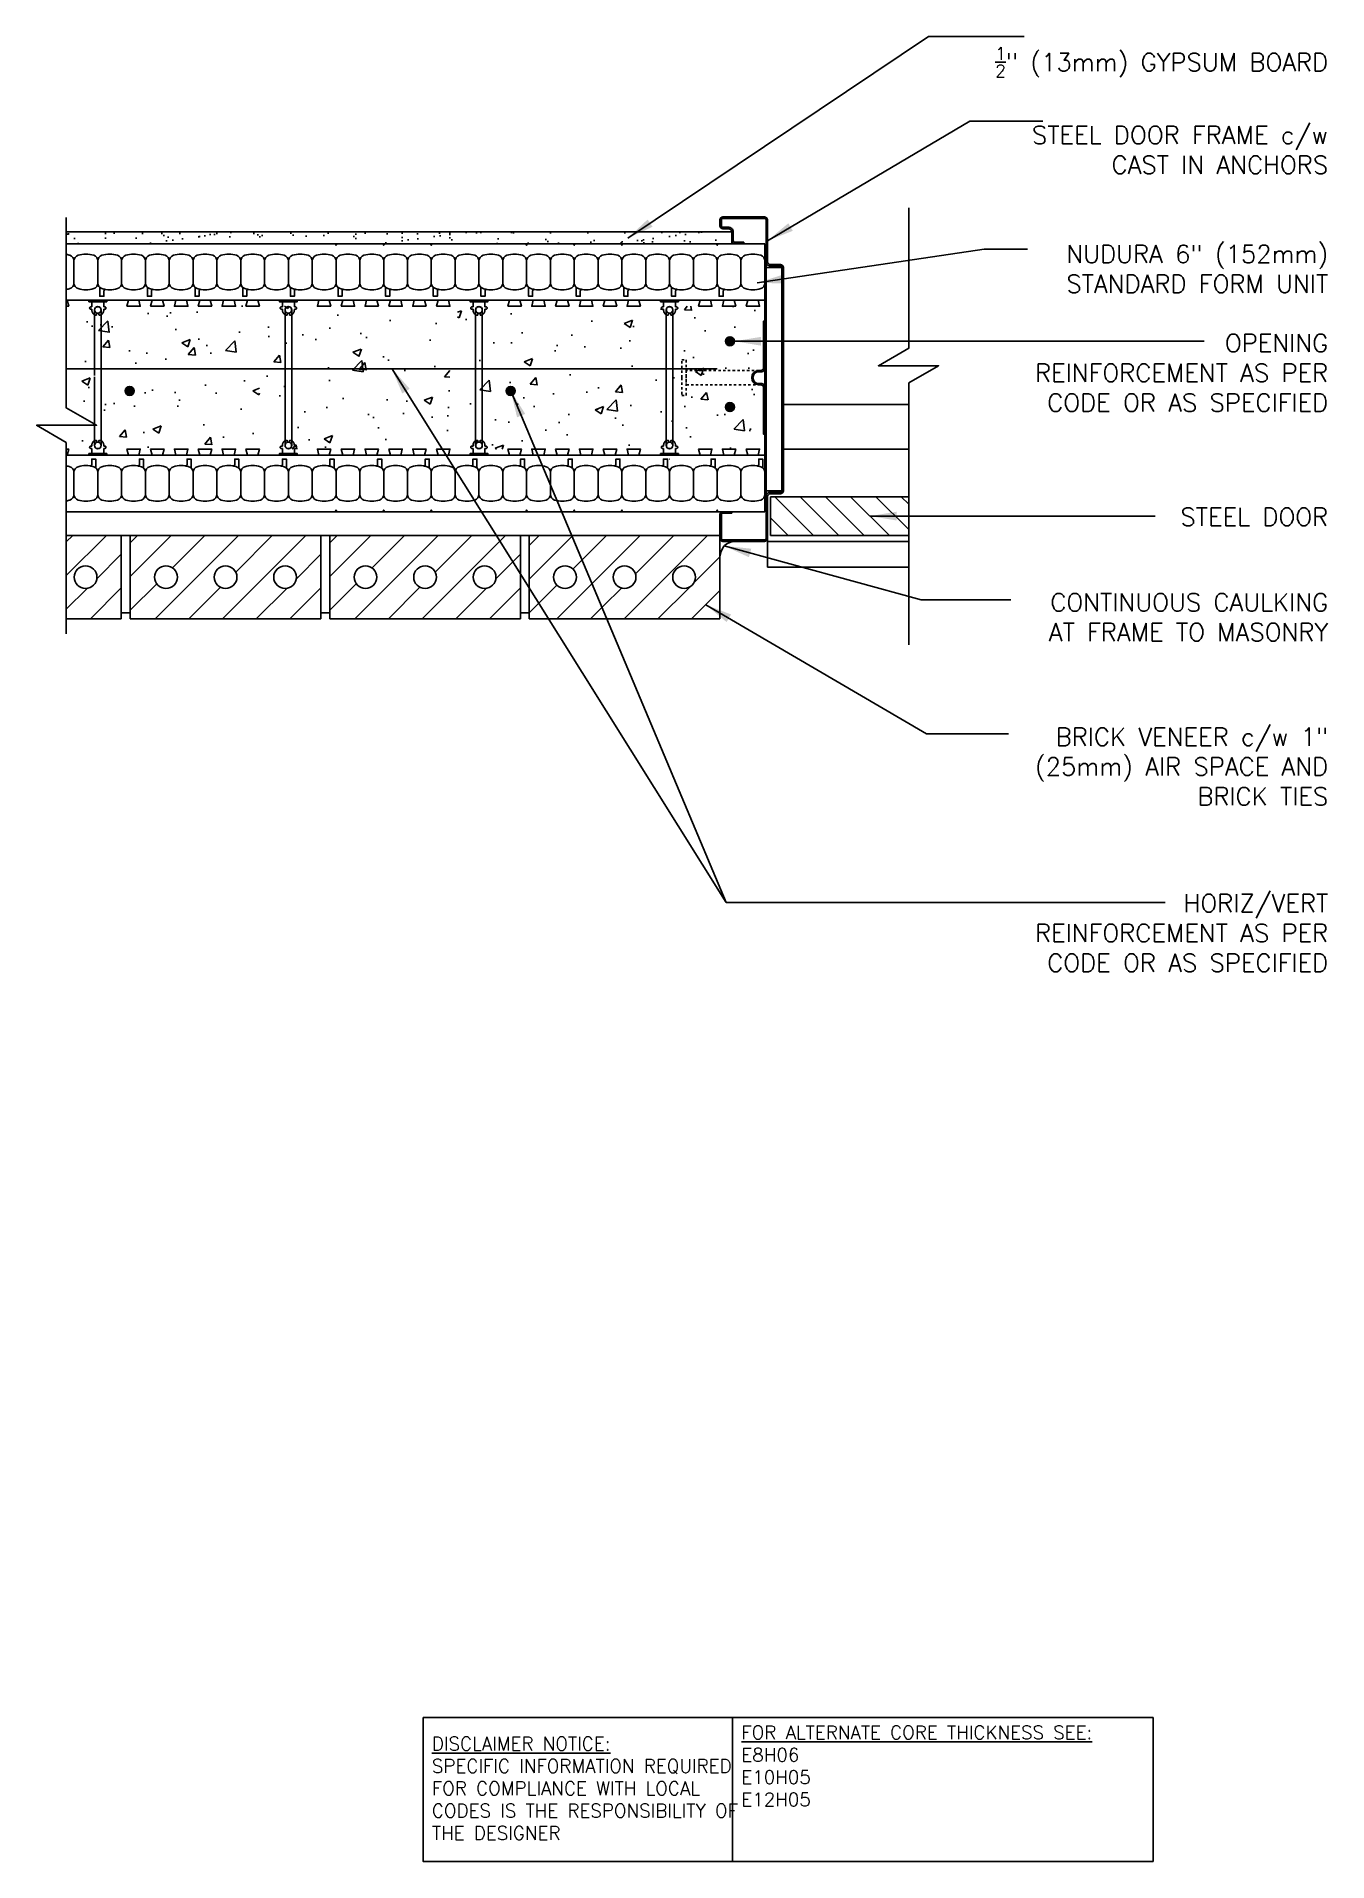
# Model space of a CAD drawing. Header units: inches. Extents: x 2887.4 to 2941.5, y 453.5 to 530.2.
import ezdxf

# ---------------------------------------------------------------- set-up
doc = ezdxf.new("R2010")
doc.units = ezdxf.units.IN
doc.header["$LTSCALE"] = 0.25
doc.header["$MEASUREMENT"] = 0
doc.linetypes.add('HIDDEN', pattern=[0.375, 0.25, -0.125])
doc.layers.get('0').update_dxf_attribs({"linetype": 'CONTINUOUS'})
for name, color, linetype in [('HATCH', 12, 'CONTINUOUS'), ('LINE18', 9, 'CONTINUOUS'), ('line25', 2, 'CONTINUOUS'), ('LINE50', 5, 'CONTINUOUS'), ('LINE65', 3, 'CONTINUOUS'), ('LINE9', 9, 'CONTINUOUS'), ('TEXT', 4, 'CONTINUOUS')]:
    doc.layers.add(name, color=color, linetype=linetype)
doc.styles.add('DIM', font='romans.shx', dxfattribs={"width": 0.7})
doc.styles.add('ROMANS', font='romans')
doc.styles.get("Standard").update_dxf_attribs({"font": 'romans.shx'})
doc.dimstyles.new('ext_12', dxfattribs={"dimscale": 12, "dimtxt": 0.09375, "dimasz": 0.09375, "dimexe": 0.09375, "dimexo": 0.0625, "dimgap": 0.0625, "dimtad": 1, "dimdec": 1, "dimzin": 3, "dimdsep": 46, "dimlunit": 4, "dimtxsty": 'DIM', "dimcen": 0.09, "dimdle": 0.09375, "dimclrt": 4, "dimadec": 0, "dimazin": 0, "dimtfac": 1, "dimtdec": 1, "dimtmove": 2, "dimatfit": 3, "dimfxl": 0, "dimfrac": 2, "dimtolj": 1, "dimtzin": 0, "dimarcsym": 0})

# ---------------------------------------------------------------- blocks, each defined once
blk = doc.blocks.new('WEB_6_CENTRE_TOP')
for p, q in [((5.688, 0.141), (0, 0.141)), ((5.688, -0.141), (0, -0.141))]:
    blk.add_line(p, q)
for centre in [(0, 0), (5.688, 0)]:
    blk.add_circle(centre, 0.141)
blk = doc.blocks.new('Connector')
blk.add_point((0.271, 0))
at = {"layer": 'LINE9'}
for p, q in [((0, 0.375), (0, -0.375)), ((0.062, -0.375), (0.062, 0.375)), ((0.281, 0.25), (0.062, 0.25))]:
    blk.add_line(p, q, dxfattribs=at)
for points, weights in [([(0.007, 0.375), (0.004, 0.375), (0, 0.375)], [1, 0.972587069138, 0.950305488115]), ([(0.327, 0.343), (0.308, 0.343), (0.281, 0.317), (0.281, 0.297)], [1, 0.85355339, 0.85355339, 1]), ([(0.328, 0.343), (0.327, 0.343), (0.327, 0.343)], [1, 0.70710678, 1]), ([(0.375, 0.297), (0.375, 0.317), (0.348, 0.343), (0.329, 0.343)], [1, 0.85355339, 0.85355339, 1]), ([(0.406, 0.25), (0.546, 0.25), (0.619, 0.131)], [0.958404415409, 0.794674173519, 0.864651571113]), ([(0.619, 0.052), (0.612, 0.049), (0.604, 0.049)], [0.83615024178, 0.892081430621, 1]), ([(0, -0.375), (0.004, -0.375), (0.007, -0.375)], [0.950305488115, 0.972587069138, 1]), ([(0.281, -0.297), (0.281, -0.317), (0.308, -0.343), (0.327, -0.343)], [1, 0.85355339, 0.85355339, 1]), ([(0.327, -0.343), (0.281, -0.343), (0.281, -0.297)], [1, 0.70710678, 1]), ([(0.329, -0.343), (0.348, -0.343), (0.375, -0.317), (0.375, -0.297)], [1, 0.85355339, 0.85355339, 1]), ([(0.375, -0.297), (0.375, -0.343), (0.329, -0.343)], [1, 0.70710678, 1]), ([(0.619, -0.131), (0.546, -0.25), (0.406, -0.25)], [0.864651574428, 0.794674169686, 0.958404415195]), ([(0.604, -0.049), (0.612, -0.049), (0.619, -0.052)], [1, 0.89208144177, 0.836150253337])]:
    blk.add_rational_spline(points, weights, degree=2, dxfattribs=at)
for points, degree in [([(0, 0.375), (0.002, 0.375), (0.005, 0.375), (0.007, 0.375)], 3), ([(0.007, 0.375), (0.021, 0.375), (0.051, 0.375), (0.062, 0.375), (0.062, 0.375)], 3), ([(0.281, 0.25), (0.281, 0.297)], 1), ([(0.327, 0.343), (0.327, 0.343), (0.328, 0.343), (0.328, 0.343)], 3), ([(0.328, 0.343), (0.329, 0.343), (0.329, 0.343), (0.329, 0.343)], 3), ([(0.375, 0.25), (0.375, 0.297)], 1), ([(0.406, 0.25), (0.375, 0.25)], 1), ([(0.406, 0.25), (0.406, 0.25)], 1), ([(0.406, 0.25), (0.406, 0.25)], 1), ([(0.406, 0.25), (0.406, 0.25)], 1), ([(0.406, 0.25), (0.406, 0.25)], 1), ([(0.406, 0.25), (0.406, 0.25)], 1), ([(0.406, 0.25), (0.406, 0.25)], 1), ([(0.406, 0.25), (0.406, 0.25)], 1), ([(0.406, 0.25), (0.406, 0.25)], 1), ([(0.406, 0.25), (0.406, 0.25)], 1), ([(0.406, 0.25), (0.406, 0.25)], 1), ([(0.406, 0.25), (0.406, 0.25)], 1), ([(0.406, 0.25), (0.406, 0.25)], 1), ([(0.406, 0.25), (0.406, 0.25)], 1), ([(0.406, 0.25), (0.406, 0.25)], 1), ([(0.406, 0.25), (0.406, 0.25)], 1), ([(0.406, 0.25), (0.406, 0.25)], 1), ([(0.406, 0.25), (0.406, 0.25)], 1), ([(0.406, 0.25), (0.406, 0.25)], 1), ([(0.406, 0.25), (0.406, 0.25)], 1), ([(0.406, 0.25), (0.406, 0.25)], 1), ([(0.406, 0.25), (0.406, 0.25)], 1), ([(0.406, 0.25), (0.406, 0.25)], 1), ([(0.406, 0.25), (0.406, 0.25)], 1), ([(0.406, 0.25), (0.406, 0.25)], 1), ([(0.604, 0.049), (0.532, 0.049)], 1), ([(0.532, 0.049), (0.532, 0.049)], 1), ([(0.532, 0.049), (0.532, 0.049)], 1), ([(0.532, 0.049), (0.532, 0.049)], 1), ([(0.532, 0.049), (0.532, 0.049)], 1), ([(0.532, 0.049), (0.532, 0.049)], 1), ([(0.532, 0.049), (0.532, 0.049)], 1), ([(0.532, 0.049), (0.532, 0.049)], 1), ([(0.532, 0.049), (0.532, 0.049)], 1), ([(0.532, 0.049), (0.532, 0.049)], 1), ([(0.532, 0.049), (0.532, 0.049)], 1), ([(0.604, 0.049), (0.609, 0.049), (0.614, 0.05), (0.619, 0.052)], 3), ([(0.604, 0.049), (0.604, 0.049)], 1), ([(0.604, 0.049), (0.604, 0.049)], 1), ([(0.604, 0.049), (0.604, 0.049)], 1), ([(0.604, 0.049), (0.604, 0.049)], 1), ([(0.619, 0.131), (0.619, 0.052)], 1), ([(0.619, 0.131), (0.619, 0.131)], 1), ([(0.619, 0.131), (0.619, 0.131)], 1), ([(0.619, 0.131), (0.619, 0.131)], 1), ([(0.619, 0.131), (0.619, 0.131)], 1), ([(0.007, -0.375), (0.005, -0.375), (0.002, -0.375), (0, -0.375)], 3), ([(0.062, -0.375), (0.062, -0.375), (0.051, -0.375), (0.021, -0.375), (0.007, -0.375)], 3), ([(0.062, -0.25), (0.281, -0.25)], 1), ([(0.281, -0.297), (0.281, -0.25)], 1), ([(0.281, -0.25), (0.281, -0.297)], 1), ([(0.328, -0.343), (0.328, -0.343), (0.327, -0.343), (0.327, -0.343)], 3), ([(0.329, -0.343), (0.329, -0.343), (0.329, -0.343), (0.328, -0.343)], 3), ([(0.375, -0.25), (0.375, -0.297)], 1), ([(0.375, -0.297), (0.375, -0.25)], 1), ([(0.406, -0.25), (0.375, -0.25)], 1), ([(0.406, -0.25), (0.406, -0.25)], 1), ([(0.406, -0.25), (0.406, -0.25)], 1), ([(0.406, -0.25), (0.406, -0.25)], 1), ([(0.406, -0.25), (0.406, -0.25)], 1), ([(0.406, -0.25), (0.406, -0.25)], 1), ([(0.406, -0.25), (0.406, -0.25)], 1), ([(0.406, -0.25), (0.406, -0.25)], 1), ([(0.406, -0.25), (0.406, -0.25)], 1), ([(0.406, -0.25), (0.406, -0.25)], 1), ([(0.406, -0.25), (0.406, -0.25)], 1), ([(0.406, -0.25), (0.406, -0.25)], 1), ([(0.532, -0.049), (0.604, -0.049)], 1), ([(0.604, -0.049), (0.58, -0.049), (0.556, -0.049), (0.532, -0.049)], 3), ([(0.532, -0.049), (0.532, -0.049)], 1), ([(0.532, -0.049), (0.532, -0.049)], 1), ([(0.532, -0.049), (0.532, -0.049)], 1), ([(0.532, -0.049), (0.532, -0.049)], 1), ([(0.619, -0.052), (0.614, -0.05), (0.609, -0.049), (0.604, -0.049)], 3), ([(0.604, -0.049), (0.604, -0.049)], 1), ([(0.604, -0.049), (0.604, -0.049)], 1), ([(0.604, -0.049), (0.604, -0.049)], 1), ([(0.604, -0.049), (0.604, -0.049)], 1), ([(0.604, -0.049), (0.604, -0.049)], 1), ([(0.604, -0.049), (0.604, -0.049)], 1), ([(0.604, -0.049), (0.604, -0.049)], 1), ([(0.604, -0.049), (0.604, -0.049)], 1), ([(0.619, -0.052), (0.619, -0.131)], 1), ([(0.619, -0.131), (0.619, -0.131)], 1), ([(0.619, -0.131), (0.619, -0.131)], 1), ([(0.619, -0.131), (0.619, -0.131)], 1), ([(0.619, -0.131), (0.619, -0.131)], 1)]:
    blk.add_open_spline(points, degree=degree, dxfattribs=at)
for points, weights, knots in [([(0.062, 0.375), (0.062, 0.375), (0.046, 0.375), (0.03, 0.375), (0.007, 0.375)], [0.868718858569, 0.861102746415, 1, 0.861102734288, 0.868718859898], [0, 0, 0, 0.5, 0.5, 1, 1, 1]), ([(0.532, 0.049), (0.472, 0.203), (0.333, 0.113), (0.157, 0), (0.333, -0.113), (0.472, -0.203), (0.532, -0.049)], [0.899508922286, 0.599718215298, 1, 0.54226024, 1, 0.599718224335, 0.899508908749], [0, 0, 0, 0.318112, 0.318112, 0.681888, 0.681888, 1, 1, 1]), ([(0.007, -0.375), (0.03, -0.375), (0.046, -0.375), (0.062, -0.375), (0.062, -0.375)], [0.868718859319, 0.861102739573, 1, 0.861102742958, 0.868718858948], [0, 0, 0, 0.5, 0.5, 1, 1, 1])]:
    blk.add_rational_spline(points, weights, degree=2, knots=knots, dxfattribs=at)

msp = doc.modelspace()

# ---------------------------------------------------------------- hatches: boundary and pattern name
at = {"layer": 'HATCH'}
h = msp.add_hatch(dxfattribs=at)
h.set_pattern_fill('AR-SAND', color=256, scale=0.5, style=0)
h.set_pattern_definition([(37.5, (11.84955, 62.0218), (-0.03149668, 0.96341188), [0, -0.76, 0, -0.85, 0, -0.8125]), (7.5, (11.8495, 62.0218), (0.88488835, 1.41107303), [0, -0.41, 0, -0.685, 0, -0.2625]), (327.5, (11.23455, 62.0218), (1.55707093, 0.00282953), [0, -0.25, 0, -0.9, 0, -1.175]), (317.5, (11.2345, 62.0218), (1.5030633, 0.4388378), [0, -0.125, 0, -0.59, 0, -0.675])])
h.paths.add_polyline_path([(2905.328, 521.958), (2899.643, 521.958), (2899.643, 521.458), (2905.328, 521.458)])
h.paths.add_polyline_path([(2916.039, 521.958), (2905.328, 521.958), (2905.328, 521.458), (2916.039, 521.458)])
h.paths.add_polyline_path([(2888.605, 521.958), (2888.605, 521.458), (2899.643, 521.458), (2899.643, 521.958)])
h = msp.add_hatch(dxfattribs=at)
h.set_pattern_fill('AR-CONC', color=256, scale=0.5, style=0)
h.set_pattern_definition([(50, (13.737, 62.0218), (3.586301, -0.3137607), [0.375, -4.125]), (355, (13.737, 62.0218), (-0.6937567, 3.7609607), [0.3, -3.3]), (100.4514, (14.036, 61.9956), (2.892547, 3.4471977), [0.318701, -3.5057106]), (46.1842, (13.737, 63.022), (5.336205, -0.827595), [0.5625, -6.1875]), (96.6356, (14.1817, 62.953), (4.6733135, 4.870589), [0.478051, -5.258565]), (351.1842, (13.737, 63.022), (4.67331, 4.870593), [0.45, -4.95]), (21, (14.237, 62.7718), (2.9845353, -2.0130945), [0.375, -4.125]), (326, (14.237, 62.7718), (1.2165767, 3.62575), [0.3, -3.3]), (71.4514, (14.4858, 62.604), (4.201113, 1.6126525), [0.318701, -3.5057106]), (37.5, (13.737, 62.0218), (0.0607993, 1.66446927), [0, -3.26, 0, -3.35, 0, -3.3125]), (7.5, (13.737, 62.0218), (1.3153477, 1.9720586), [0, -1.91, 0, -3.185, 0, -1.2625]), (327.5, (12.622, 62.0218), (2.6691122, -0.11277436), [0, -1.25, 0, -3.9, 0, -5.175]), (317.5, (12.122, 62.0218), (2.9159308, 0.500525), [0, -1.625, 0, -2.59, 0, -3.675])])
h.paths.add_polyline_path([(2897.022, 516.21), (2897.022, 512.833), (2904.71, 512.833), (2904.71, 516.21)])
h.paths.add_polyline_path([(2896.71, 516.21), (2889.022, 516.21), (2889.022, 512.833), (2896.71, 512.833)])
edge = h.paths.add_edge_path(flags=16)
edge.add_arc((2891.261, 515.278), 0.188, 0, 360)
h.paths.add_polyline_path([(2889.022, 518.833), (2889.022, 516.21), (2896.71, 516.21), (2896.71, 518.833)])
h.paths.add_polyline_path([(2897.022, 518.833), (2897.022, 516.21), (2904.71, 516.21), (2904.71, 518.833)])
h.paths.add_polyline_path([(2912.71, 516.21), (2912.71, 518.833), (2905.022, 518.833), (2905.022, 516.21)])
h.paths.add_polyline_path([(2912.71, 512.833), (2912.71, 516.21), (2905.022, 516.21), (2905.022, 512.833)])
edge = h.paths.add_edge_path(flags=16)
edge.add_arc((2907.261, 515.278), 0.188, 0, 360)
h.paths.add_polyline_path([(2917.927, 518.833), (2913.022, 518.833), (2913.022, 512.833), (2917.927, 512.833)])
edge = h.paths.add_edge_path(flags=16)
edge.add_arc((2914.335, 517.362), 0.188, 0, 360)
edge = h.paths.add_edge_path(flags=16)
edge.add_arc((2914.335, 514.601), 0.188, 0, 360)
h.paths.add_polyline_path([(2888.614, 516.601), (2888.71, 516.546), (2888.71, 518.833), (2888.614, 518.833)])
h.paths.add_polyline_path([(2887.362, 515.868), (2888.614, 515.145), (2888.614, 512.833), (2888.71, 512.833), (2888.71, 515.868)])
at = {"layer": 'LINE65'}
for points in [[(2916.648, 517.362, 1), (2916.273, 517.362, 1)], [(2891.449, 515.278, 1), (2891.074, 515.278, 1)], [(2907.449, 515.278, 1), (2907.074, 515.278, 1)], [(2916.648, 514.601, 1), (2916.273, 514.601, 1)]]:
    msp.add_hatch(color=256, dxfattribs=at).paths.add_polyline_path(points)

# ---------------------------------------------------------------- linework, layer by layer
at = {"layer": 'HATCH'}
for p, q in [((2918.708, 514.708), (2923.966, 514.708)), ((2918.708, 512.833), (2923.966, 512.833)), ((2918.347, 510.835), (2919.972, 509.21)), ((2919.407, 510.835), (2921.032, 509.21)), ((2920.468, 510.835), (2922.093, 509.21)), ((2921.529, 510.835), (2923.154, 509.21)), ((2922.589, 510.835), (2923.966, 509.458)), ((2923.65, 510.835), (2923.966, 510.519)), ((2918.164, 509.956), (2918.911, 509.21)), ((2888.605, 508.938), (2888.875, 509.208)), ((2888.605, 507.523), (2890.29, 509.208)), ((2891.289, 508.904), (2891.594, 509.208)), ((2891.289, 507.49), (2893.008, 509.208)), ((2892.336, 505.708), (2895.836, 509.208)), ((2893.062, 507.849), (2894.422, 509.208)), ((2895.165, 505.708), (2898.665, 509.208)), ((2895.715, 507.673), (2897.25, 509.208)), ((2899.664, 508.904), (2899.969, 509.208)), ((2899.664, 507.49), (2901.383, 509.208)), ((2900.711, 505.708), (2904.211, 509.208)), ((2901.437, 507.849), (2902.797, 509.208)), ((2903.54, 505.708), (2907.04, 509.208)), ((2904.09, 507.673), (2905.625, 509.208)), ((2908.039, 508.793), (2908.454, 509.208)), ((2908.039, 507.379), (2909.868, 509.208)), ((2909.873, 507.799), (2911.282, 509.208)), ((2911.439, 507.951), (2912.696, 509.208)), ((2912.025, 505.708), (2915.525, 509.208)), ((2912.496, 507.594), (2914.111, 509.208)), ((2918.039, 509.083), (2918.039, 507.875)), ((2918.039, 508.958), (2923.966, 508.958)), ((2889.886, 507.39), (2890.914, 508.418)), ((2898.261, 507.39), (2899.289, 508.418)), ((2906.636, 507.39), (2907.664, 508.418)), ((2909.196, 505.708), (2911.439, 507.951)), ((2914.953, 507.222), (2916.039, 508.308)), ((2891.289, 506.075), (2892.399, 507.185)), ((2899.664, 506.075), (2900.774, 507.185)), ((2918.039, 507.875), (2923.966, 507.875)), ((2888.605, 506.109), (2889.482, 506.986)), ((2889.618, 505.708), (2890.914, 507.004)), ((2893.75, 505.708), (2895.075, 507.033)), ((2896.579, 505.708), (2897.857, 506.986)), ((2897.993, 505.708), (2899.289, 507.004)), ((2902.125, 505.708), (2903.45, 507.033)), ((2904.954, 505.708), (2906.232, 506.986)), ((2906.368, 505.708), (2907.664, 507.004)), ((2908.039, 505.965), (2909.199, 507.125)), ((2911.169, 506.267), (2911.904, 507.001)), ((2913.439, 505.708), (2914.775, 507.044)), ((2914.853, 505.708), (2916.039, 506.894)), ((2910.611, 505.708), (2911.169, 506.267))]:
    msp.add_line(p, q, dxfattribs=at)
msp.add_spline([(2916.039, 508.308), (2916.186, 508.726), (2916.424, 508.902), (2916.683, 508.958)], degree=3, dxfattribs=at)
at = {"layer": 'LINE18'}
for points in [[(2888.605, 505.084), (2888.605, 513.11), (2887.353, 513.833), (2889.875, 513.833), (2888.605, 514.566), (2888.605, 522.556)], [(2923.966, 504.621), (2923.966, 515.61), (2925.218, 516.333), (2922.696, 516.333), (2923.966, 517.066), (2923.966, 522.958)]]:
    msp.add_lwpolyline(points, dxfattribs=at)
at = {"layer": 'line25'}
for p, q in [((2917.927, 519.083), (2888.614, 519.083)), ((2917.927, 512.583), (2888.614, 512.583)), ((2913.906, 512.415), (2913.927, 512.415)), ((2918.164, 510.835), (2923.966, 510.835)), ((2918.164, 509.21), (2918.164, 510.835)), ((2890.914, 509.208), (2890.914, 505.708)), ((2891.289, 509.208), (2891.289, 505.708)), ((2891.289, 509.208), (2891.289, 505.708)), ((2899.289, 509.208), (2899.289, 505.708)), ((2899.664, 509.208), (2899.664, 505.708)), ((2899.664, 509.208), (2899.664, 505.708)), ((2907.664, 509.208), (2907.664, 505.708)), ((2908.039, 509.208), (2908.039, 505.708)), ((2908.039, 509.208), (2908.039, 505.708)), ((2916.039, 509.208), (2916.039, 505.708)), ((2923.966, 509.21), (2918.164, 509.21)), ((2890.914, 505.708), (2888.605, 505.708)), ((2891.289, 505.958), (2890.914, 505.958)), ((2899.289, 505.708), (2891.289, 505.708)), ((2899.664, 505.958), (2899.289, 505.958)), ((2907.664, 505.708), (2899.664, 505.708)), ((2908.039, 505.958), (2907.664, 505.958)), ((2916.039, 505.708), (2908.039, 505.708))]:
    msp.add_line(p, q, dxfattribs=at)
for points in [[(2888.614, 519.083), (2888.645, 519.083), (2888.708, 518.833), (2888.614, 518.833)], [(2888.614, 512.583), (2888.645, 512.583), (2888.708, 512.833), (2888.614, 512.833)]]:
    msp.add_lwpolyline(points, dxfattribs=at)
for points in [[(2891.645, 519.083), (2891.708, 518.833), (2891.145, 518.833), (2891.208, 519.083)], [(2892.645, 519.083), (2892.708, 518.833), (2892.145, 518.833), (2892.208, 519.083)], [(2893.645, 519.083), (2893.708, 518.833), (2893.145, 518.833), (2893.208, 519.083)], [(2894.645, 519.083), (2894.708, 518.833), (2894.145, 518.833), (2894.208, 519.083)], [(2895.645, 519.083), (2895.708, 518.833), (2895.145, 518.833), (2895.208, 519.083)], [(2896.645, 519.083), (2896.708, 518.833), (2896.145, 518.833), (2896.208, 519.083)], [(2899.645, 519.083), (2899.708, 518.833), (2899.145, 518.833), (2899.208, 519.083)], [(2900.645, 519.083), (2900.708, 518.833), (2900.145, 518.833), (2900.208, 519.083)], [(2901.645, 519.083), (2901.708, 518.833), (2901.145, 518.833), (2901.208, 519.083)], [(2902.645, 519.083), (2902.708, 518.833), (2902.145, 518.833), (2902.208, 519.083)], [(2903.645, 519.083), (2903.708, 518.833), (2903.145, 518.833), (2903.208, 519.083)], [(2904.645, 519.083), (2904.708, 518.833), (2904.145, 518.833), (2904.208, 519.083)], [(2907.645, 519.083), (2907.708, 518.833), (2907.145, 518.833), (2907.208, 519.083)], [(2908.645, 519.083), (2908.708, 518.833), (2908.145, 518.833), (2908.208, 519.083)], [(2909.645, 519.083), (2909.708, 518.833), (2909.145, 518.833), (2909.208, 519.083)], [(2910.645, 519.083), (2910.708, 518.833), (2910.145, 518.833), (2910.208, 519.083)], [(2911.645, 519.083), (2911.708, 518.833), (2911.145, 518.833), (2911.208, 519.083)], [(2912.645, 519.083), (2912.708, 518.833), (2912.145, 518.833), (2912.208, 519.083)], [(2915.645, 519.083), (2915.708, 518.833), (2915.145, 518.833), (2915.208, 519.083)], [(2916.645, 519.083), (2916.708, 518.833), (2916.145, 518.833), (2916.208, 519.083)], [(2917.645, 519.083), (2917.708, 518.833), (2917.145, 518.833), (2917.208, 519.083)], [(2891.645, 512.583), (2891.708, 512.833), (2891.145, 512.833), (2891.208, 512.583)], [(2892.645, 512.583), (2892.708, 512.833), (2892.145, 512.833), (2892.208, 512.583)], [(2893.645, 512.583), (2893.708, 512.833), (2893.145, 512.833), (2893.208, 512.583)], [(2894.645, 512.583), (2894.708, 512.833), (2894.145, 512.833), (2894.208, 512.583)], [(2895.645, 512.583), (2895.708, 512.833), (2895.145, 512.833), (2895.208, 512.583)], [(2896.645, 512.583), (2896.708, 512.833), (2896.145, 512.833), (2896.208, 512.583)], [(2899.645, 512.583), (2899.708, 512.833), (2899.145, 512.833), (2899.208, 512.583)], [(2900.645, 512.583), (2900.708, 512.833), (2900.145, 512.833), (2900.208, 512.583)], [(2901.645, 512.583), (2901.708, 512.833), (2901.145, 512.833), (2901.208, 512.583)], [(2902.645, 512.583), (2902.708, 512.833), (2902.145, 512.833), (2902.208, 512.583)], [(2903.645, 512.583), (2903.708, 512.833), (2903.145, 512.833), (2903.208, 512.583)], [(2904.645, 512.583), (2904.708, 512.833), (2904.145, 512.833), (2904.208, 512.583)], [(2907.645, 512.583), (2907.708, 512.833), (2907.145, 512.833), (2907.208, 512.583)], [(2908.645, 512.583), (2908.708, 512.833), (2908.145, 512.833), (2908.208, 512.583)], [(2909.645, 512.583), (2909.708, 512.833), (2909.145, 512.833), (2909.208, 512.583)], [(2910.645, 512.583), (2910.708, 512.833), (2910.145, 512.833), (2910.208, 512.583)], [(2911.645, 512.583), (2911.708, 512.833), (2911.145, 512.833), (2911.208, 512.583)], [(2912.645, 512.583), (2912.708, 512.833), (2912.145, 512.833), (2912.208, 512.583)], [(2915.645, 512.583), (2915.708, 512.833), (2915.145, 512.833), (2915.208, 512.583)], [(2916.645, 512.583), (2916.708, 512.833), (2916.145, 512.833), (2916.208, 512.583)], [(2917.645, 512.583), (2917.708, 512.833), (2917.145, 512.833), (2917.208, 512.583)]]:
    msp.add_lwpolyline(points, close=True, dxfattribs=at)
at = {"layer": 'line25', "flags": 128}
msp.add_lwpolyline([(2916.039, 509.208), (2888.605, 509.208)], dxfattribs=at)
at = {"layer": 'line25'}
for centre in [(2889.414, 507.458), (2892.789, 507.458), (2895.289, 507.458), (2897.789, 507.458), (2901.164, 507.458), (2903.664, 507.458), (2906.164, 507.458), (2909.539, 507.458), (2912.039, 507.458), (2914.539, 507.458)]:
    msp.add_circle(centre, 0.477, dxfattribs=at)
at = {"layer": 'LINE50'}
for p, q in [((2888.614, 521.458), (2917.927, 521.458)), ((2917.927, 521.458), (2917.927, 519.083)), ((2917.927, 512.583), (2917.927, 510.208)), ((2917.927, 510.208), (2917.927, 512.583)), ((2888.614, 510.208), (2917.927, 510.208))]:
    msp.add_line(p, q, dxfattribs=at)
at = {"layer": 'LINE65', "flags": 128}
msp.add_lwpolyline([(2888.605, 516.211), (2915.926, 516.211)], dxfattribs=at)
at = {"layer": 'LINE65'}
for centre in [(2916.46, 517.362), (2891.261, 515.278), (2907.261, 515.278), (2916.46, 514.601)]:
    msp.add_circle(centre, 0.188, dxfattribs=at)
at = {"layer": 'LINE9'}
for p, q in [((2916.539, 521.458), (2916.039, 521.458)), ((2889.786, 516.099), (2889.786, 518.677)), ((2890.067, 516.099), (2890.067, 518.677)), ((2897.786, 516.099), (2897.786, 518.677)), ((2898.067, 516.099), (2898.067, 518.677)), ((2889.786, 515.924), (2889.786, 516.099)), ((2889.786, 513.885), (2889.786, 515.868)), ((2890.067, 512.989), (2890.067, 516.099)), ((2897.786, 512.989), (2897.786, 516.099)), ((2898.067, 512.989), (2898.067, 516.099)), ((2889.786, 512.989), (2889.786, 513.833))]:
    msp.add_line(p, q, dxfattribs=at)
for points in [[(2918.708, 515.739), (2918.708, 520.458, 0.414214), (2918.583, 520.583), (2918.164, 520.583, -0.414214), (2918.039, 520.708), (2918.039, 522.458, 0.414214), (2917.914, 522.583), (2916.164, 522.583, 0.414214), (2916.039, 522.458), (2916.039, 522.208, 0.414214), (2916.164, 522.083), (2916.414, 522.083, -0.414214), (2916.539, 521.958), (2916.539, 521.583, 0.414214), (2916.664, 521.458), (2917.039, 521.458), (2917.039, 521.521), (2916.664, 521.521, -0.414214), (2916.602, 521.583), (2916.602, 521.958, 0.414214), (2916.414, 522.146), (2916.164, 522.146, -0.414214), (2916.102, 522.208), (2916.102, 522.458, -0.414214), (2916.164, 522.521), (2917.914, 522.521, -0.414214), (2917.977, 522.458), (2917.977, 520.708, 0.414214), (2918.164, 520.521), (2918.583, 520.521, -0.414214), (2918.646, 520.458), (2918.646, 515.739), (2918.646, 511.083, -0.414214), (2918.583, 511.021), (2918.164, 511.021, 0.414214), (2917.977, 510.833), (2917.977, 509.083, -0.414214), (2917.914, 509.021), (2916.164, 509.021, -0.414214), (2916.102, 509.083), (2916.102, 510.083, -0.414214), (2916.164, 510.146), (2916.539, 510.146), (2916.539, 510.208), (2916.164, 510.208, 0.414214), (2916.039, 510.083), (2916.039, 509.083, 0.414214), (2916.164, 508.958), (2917.914, 508.958, 0.414214), (2918.039, 509.083), (2918.039, 510.833, -0.414214), (2918.164, 510.958), (2918.583, 510.958, 0.414214), (2918.708, 511.083)], [(2889.754, 519.572, -0.157671), (2889.1, 519.572, -0.325305), (2888.927, 519.81), (2888.927, 520.731, -0.325305), (2889.1, 520.969, -0.157671), (2889.754, 520.969, -0.325305), (2889.927, 520.731), (2889.927, 519.81, -0.325305)], [(2890.754, 519.572, -0.157671), (2890.1, 519.572, -0.325305), (2889.927, 519.81), (2889.927, 520.731, -0.325305), (2890.1, 520.969, -0.157671), (2890.754, 520.969, -0.325305), (2890.927, 520.731), (2890.927, 519.81, -0.325305)], [(2891.754, 519.572, -0.157671), (2891.1, 519.572, -0.325305), (2890.927, 519.81), (2890.927, 520.731, -0.325305), (2891.1, 520.969, -0.157671), (2891.754, 520.969, -0.325305), (2891.927, 520.731), (2891.927, 519.81, -0.325305)], [(2892.754, 519.572, -0.157671), (2892.1, 519.572, -0.325305), (2891.927, 519.81), (2891.927, 520.731, -0.325305), (2892.1, 520.969, -0.157671), (2892.754, 520.969, -0.325305), (2892.927, 520.731), (2892.927, 519.81, -0.325305)], [(2893.754, 519.572, -0.157671), (2893.1, 519.572, -0.325305), (2892.927, 519.81), (2892.927, 520.731, -0.325305), (2893.1, 520.969, -0.157671), (2893.754, 520.969, -0.325305), (2893.927, 520.731), (2893.927, 519.81, -0.325305)], [(2894.754, 519.572, -0.157671), (2894.1, 519.572, -0.325305), (2893.927, 519.81), (2893.927, 520.731, -0.325305), (2894.1, 520.969, -0.157671), (2894.754, 520.969, -0.325305), (2894.927, 520.731), (2894.927, 519.81, -0.325305)], [(2895.754, 519.572, -0.157671), (2895.1, 519.572, -0.325305), (2894.927, 519.81), (2894.927, 520.731, -0.325305), (2895.1, 520.969, -0.157671), (2895.754, 520.969, -0.325305), (2895.927, 520.731), (2895.927, 519.81, -0.325305)], [(2896.754, 519.572, -0.157671), (2896.1, 519.572, -0.325305), (2895.927, 519.81), (2895.927, 520.731, -0.325305), (2896.1, 520.969, -0.157671), (2896.754, 520.969, -0.325305), (2896.927, 520.731), (2896.927, 519.81, -0.325305)], [(2897.754, 519.572, -0.157671), (2897.1, 519.572, -0.325305), (2896.927, 519.81), (2896.927, 520.731, -0.325305), (2897.1, 520.969, -0.157671), (2897.754, 520.969, -0.325305), (2897.927, 520.731), (2897.927, 519.81, -0.325305)], [(2898.754, 519.572, -0.157671), (2898.1, 519.572, -0.325305), (2897.927, 519.81), (2897.927, 520.731, -0.325305), (2898.1, 520.969, -0.157671), (2898.754, 520.969, -0.325305), (2898.927, 520.731), (2898.927, 519.81, -0.325305)], [(2899.754, 519.572, -0.157671), (2899.1, 519.572, -0.325305), (2898.927, 519.81), (2898.927, 520.731, -0.325305), (2899.1, 520.969, -0.157671), (2899.754, 520.969, -0.325305), (2899.927, 520.731), (2899.927, 519.81, -0.325305)], [(2900.754, 519.572, -0.157671), (2900.1, 519.572, -0.325305), (2899.927, 519.81), (2899.927, 520.731, -0.325305), (2900.1, 520.969, -0.157671), (2900.754, 520.969, -0.325305), (2900.927, 520.731), (2900.927, 519.81, -0.325305)], [(2901.754, 519.572, -0.157671), (2901.1, 519.572, -0.325305), (2900.927, 519.81), (2900.927, 520.731, -0.325305), (2901.1, 520.969, -0.157671), (2901.754, 520.969, -0.325305), (2901.927, 520.731), (2901.927, 519.81, -0.325305)], [(2902.754, 519.572, -0.157671), (2902.1, 519.572, -0.325305), (2901.927, 519.81), (2901.927, 520.731, -0.325305), (2902.1, 520.969, -0.157671), (2902.754, 520.969, -0.325305), (2902.927, 520.731), (2902.927, 519.81, -0.325305)], [(2903.754, 519.572, -0.157671), (2903.1, 519.572, -0.325305), (2902.927, 519.81), (2902.927, 520.731, -0.325305), (2903.1, 520.969, -0.157671), (2903.754, 520.969, -0.325305), (2903.927, 520.731), (2903.927, 519.81, -0.325305)], [(2904.754, 519.572, -0.157671), (2904.1, 519.572, -0.325305), (2903.927, 519.81), (2903.927, 520.731, -0.325305), (2904.1, 520.969, -0.157671), (2904.754, 520.969, -0.325305), (2904.927, 520.731), (2904.927, 519.81, -0.325305)], [(2905.754, 519.572, -0.157671), (2905.1, 519.572, -0.325305), (2904.927, 519.81), (2904.927, 520.731, -0.325305), (2905.1, 520.969, -0.157671), (2905.754, 520.969, -0.325305), (2905.927, 520.731), (2905.927, 519.81, -0.325305)], [(2906.754, 519.572, -0.157671), (2906.1, 519.572, -0.325305), (2905.927, 519.81), (2905.927, 520.731, -0.325305), (2906.1, 520.969, -0.157671), (2906.754, 520.969, -0.325305), (2906.927, 520.731), (2906.927, 519.81, -0.325305)], [(2907.754, 519.572, -0.157671), (2907.1, 519.572, -0.325305), (2906.927, 519.81), (2906.927, 520.731, -0.325305), (2907.1, 520.969, -0.157671), (2907.754, 520.969, -0.325305), (2907.927, 520.731), (2907.927, 519.81, -0.325305)], [(2908.754, 519.572, -0.157671), (2908.1, 519.572, -0.325305), (2907.927, 519.81), (2907.927, 520.731, -0.325305), (2908.1, 520.969, -0.157671), (2908.754, 520.969, -0.325305), (2908.927, 520.731), (2908.927, 519.81, -0.325305)], [(2909.754, 519.572, -0.157671), (2909.1, 519.572, -0.325305), (2908.927, 519.81), (2908.927, 520.731, -0.325305), (2909.1, 520.969, -0.157671), (2909.754, 520.969, -0.325305), (2909.927, 520.731), (2909.927, 519.81, -0.325305)], [(2910.754, 519.572, -0.157671), (2910.1, 519.572, -0.325305), (2909.927, 519.81), (2909.927, 520.731, -0.325305), (2910.1, 520.969, -0.157671), (2910.754, 520.969, -0.325305), (2910.927, 520.731), (2910.927, 519.81, -0.325305)], [(2911.754, 519.572, -0.157671), (2911.1, 519.572, -0.325305), (2910.927, 519.81), (2910.927, 520.731, -0.325305), (2911.1, 520.969, -0.157671), (2911.754, 520.969, -0.325305), (2911.927, 520.731), (2911.927, 519.81, -0.325305)], [(2912.754, 519.572, -0.157671), (2912.1, 519.572, -0.325305), (2911.927, 519.81), (2911.927, 520.731, -0.325305), (2912.1, 520.969, -0.157671), (2912.754, 520.969, -0.325305), (2912.927, 520.731), (2912.927, 519.81, -0.325305)], [(2913.754, 519.572, -0.157671), (2913.1, 519.572, -0.325305), (2912.927, 519.81), (2912.927, 520.731, -0.325305), (2913.1, 520.969, -0.157671), (2913.754, 520.969, -0.325305), (2913.927, 520.731), (2913.927, 519.81, -0.325305)], [(2914.754, 519.572, -0.157671), (2914.1, 519.572, -0.325305), (2913.927, 519.81), (2913.927, 520.731, -0.325305), (2914.1, 520.969, -0.157671), (2914.754, 520.969, -0.325305), (2914.927, 520.731), (2914.927, 519.81, -0.325305)], [(2915.754, 519.572, -0.157671), (2915.1, 519.572, -0.325305), (2914.927, 519.81), (2914.927, 520.731, -0.325305), (2915.1, 520.969, -0.157671), (2915.754, 520.969, -0.325305), (2915.927, 520.731), (2915.927, 519.81, -0.325305)], [(2916.754, 519.572, -0.157671), (2916.1, 519.572, -0.325305), (2915.927, 519.81), (2915.927, 520.731, -0.325305), (2916.1, 520.969, -0.157671), (2916.754, 520.969, -0.325305), (2916.927, 520.731), (2916.927, 519.81, -0.325305)], [(2917.754, 519.572, -0.157671), (2917.1, 519.572, -0.325305), (2916.927, 519.81), (2916.927, 520.731, -0.325305), (2917.1, 520.969, -0.157671), (2917.754, 520.969, -0.325305), (2917.927, 520.731), (2917.927, 519.81, -0.325305)], [(2890.1, 519.572, 0.037267), (2890.253, 519.535, 0.463036), (2890.181, 519.473), (2890.181, 519.252), (2890.01, 519.252), (2890.01, 519.598, 0.189002), (2889.993, 519.64, 0.128407)], [(2892.1, 519.572, 0.037267), (2892.253, 519.535, 0.463036), (2892.181, 519.473), (2892.181, 519.252), (2892.01, 519.252), (2892.01, 519.598, 0.189002), (2891.993, 519.64, 0.128407)], [(2894.1, 519.572, 0.037267), (2894.253, 519.535, 0.463036), (2894.181, 519.473), (2894.181, 519.252), (2894.01, 519.252), (2894.01, 519.598, 0.189002), (2893.993, 519.64, 0.128407)], [(2896.1, 519.572, 0.037267), (2896.253, 519.535, 0.463036), (2896.181, 519.473), (2896.181, 519.252), (2896.01, 519.252), (2896.01, 519.598, 0.189002), (2895.993, 519.64, 0.128407)], [(2898.1, 519.572, 0.037267), (2898.253, 519.535, 0.463036), (2898.181, 519.473), (2898.181, 519.252), (2898.01, 519.252), (2898.01, 519.598, 0.189002), (2897.993, 519.64, 0.128407)], [(2900.1, 519.572, 0.037267), (2900.253, 519.535, 0.463036), (2900.181, 519.473), (2900.181, 519.252), (2900.01, 519.252), (2900.01, 519.598, 0.189002), (2899.993, 519.64, 0.128407)], [(2902.1, 519.572, 0.037267), (2902.253, 519.535, 0.463036), (2902.181, 519.473), (2902.181, 519.252), (2902.01, 519.252), (2902.01, 519.598, 0.189002), (2901.993, 519.64, 0.128407)], [(2904.1, 519.572, 0.037267), (2904.253, 519.535, 0.463036), (2904.181, 519.473), (2904.181, 519.252), (2904.01, 519.252), (2904.01, 519.598, 0.189002), (2903.993, 519.64, 0.128407)], [(2906.1, 519.572, 0.037267), (2906.253, 519.535, 0.463036), (2906.181, 519.473), (2906.181, 519.252), (2906.01, 519.252), (2906.01, 519.598, 0.189002), (2905.993, 519.64, 0.128407)], [(2908.1, 519.572, 0.037267), (2908.253, 519.535, 0.463036), (2908.181, 519.473), (2908.181, 519.252), (2908.01, 519.252), (2908.01, 519.598, 0.189002), (2907.993, 519.64, 0.128407)], [(2910.1, 519.572, 0.037267), (2910.253, 519.535, 0.463036), (2910.181, 519.473), (2910.181, 519.252), (2910.01, 519.252), (2910.01, 519.598, 0.189002), (2909.993, 519.64, 0.128407)], [(2912.1, 519.572, 0.037267), (2912.253, 519.535, 0.463036), (2912.181, 519.473), (2912.181, 519.252), (2912.01, 519.252), (2912.01, 519.598, 0.189002), (2911.993, 519.64, 0.128407)], [(2914.1, 519.572, 0.037267), (2914.253, 519.535, 0.463036), (2914.181, 519.473), (2914.181, 519.252), (2914.01, 519.252), (2914.01, 519.598, 0.189002), (2913.993, 519.64, 0.128407)], [(2916.1, 519.572, 0.037267), (2916.253, 519.535, 0.463036), (2916.181, 519.473), (2916.181, 519.252), (2916.01, 519.252), (2916.01, 519.598, 0.189002), (2915.993, 519.64, 0.128407)], [(2917.927, 513.458), (2917.927, 515.458, 0.414214), (2917.802, 515.583), (2917.677, 515.583, -1), (2917.677, 516.083), (2917.802, 516.083, 0.414214), (2917.927, 516.208), (2917.927, 518.208), (2917.877, 518.208), (2917.877, 516.258, -0.414214), (2917.752, 516.133), (2917.677, 516.133, 1), (2917.677, 515.533), (2917.752, 515.533, -0.414214), (2917.877, 515.408), (2917.877, 513.458)], [(2889.754, 512.094, 0.157671), (2889.1, 512.094, 0.325305), (2888.927, 511.856), (2888.927, 510.935, 0.325305), (2889.1, 510.697, 0.157671), (2889.754, 510.697, 0.325305), (2889.927, 510.935), (2889.927, 511.856, 0.325305)], [(2889.754, 512.094, 0.037267), (2889.6, 512.131, 0.463036), (2889.673, 512.193), (2889.673, 512.415), (2889.843, 512.415), (2889.843, 512.069, 0.189002), (2889.86, 512.026, 0.128407)], [(2890.754, 512.094, 0.157671), (2890.1, 512.094, 0.325305), (2889.927, 511.856), (2889.927, 510.935, 0.325305), (2890.1, 510.697, 0.157671), (2890.754, 510.697, 0.325305), (2890.927, 510.935), (2890.927, 511.856, 0.325305)], [(2891.754, 512.094, 0.157671), (2891.1, 512.094, 0.325305), (2890.927, 511.856), (2890.927, 510.935, 0.325305), (2891.1, 510.697, 0.157671), (2891.754, 510.697, 0.325305), (2891.927, 510.935), (2891.927, 511.856, 0.325305)], [(2891.754, 512.094, 0.037267), (2891.6, 512.131, 0.463036), (2891.673, 512.193), (2891.673, 512.415), (2891.843, 512.415), (2891.843, 512.069, 0.189002), (2891.86, 512.026, 0.128407)], [(2892.754, 512.094, 0.157671), (2892.1, 512.094, 0.325305), (2891.927, 511.856), (2891.927, 510.935, 0.325305), (2892.1, 510.697, 0.157671), (2892.754, 510.697, 0.325305), (2892.927, 510.935), (2892.927, 511.856, 0.325305)], [(2893.754, 512.094, 0.157671), (2893.1, 512.094, 0.325305), (2892.927, 511.856), (2892.927, 510.935, 0.325305), (2893.1, 510.697, 0.157671), (2893.754, 510.697, 0.325305), (2893.927, 510.935), (2893.927, 511.856, 0.325305)], [(2893.754, 512.094, 0.037267), (2893.6, 512.131, 0.463036), (2893.673, 512.193), (2893.673, 512.415), (2893.843, 512.415), (2893.843, 512.069, 0.189002), (2893.86, 512.026, 0.128407)], [(2894.754, 512.094, 0.157671), (2894.1, 512.094, 0.325305), (2893.927, 511.856), (2893.927, 510.935, 0.325305), (2894.1, 510.697, 0.157671), (2894.754, 510.697, 0.325305), (2894.927, 510.935), (2894.927, 511.856, 0.325305)], [(2895.754, 512.094, 0.157671), (2895.1, 512.094, 0.325305), (2894.927, 511.856), (2894.927, 510.935, 0.325305), (2895.1, 510.697, 0.157671), (2895.754, 510.697, 0.325305), (2895.927, 510.935), (2895.927, 511.856, 0.325305)], [(2895.754, 512.094, 0.037267), (2895.6, 512.131, 0.463036), (2895.673, 512.193), (2895.673, 512.415), (2895.843, 512.415), (2895.843, 512.069, 0.189002), (2895.86, 512.026, 0.128407)], [(2896.754, 512.094, 0.157671), (2896.1, 512.094, 0.325305), (2895.927, 511.856), (2895.927, 510.935, 0.325305), (2896.1, 510.697, 0.157671), (2896.754, 510.697, 0.325305), (2896.927, 510.935), (2896.927, 511.856, 0.325305)], [(2897.754, 512.094, 0.157671), (2897.1, 512.094, 0.325305), (2896.927, 511.856), (2896.927, 510.935, 0.325305), (2897.1, 510.697, 0.157671), (2897.754, 510.697, 0.325305), (2897.927, 510.935), (2897.927, 511.856, 0.325305)], [(2897.754, 512.094, 0.037267), (2897.6, 512.131, 0.463036), (2897.673, 512.193), (2897.673, 512.415), (2897.843, 512.415), (2897.843, 512.069, 0.189002), (2897.86, 512.026, 0.128407)], [(2898.754, 512.094, 0.157671), (2898.1, 512.094, 0.325305), (2897.927, 511.856), (2897.927, 510.935, 0.325305), (2898.1, 510.697, 0.157671), (2898.754, 510.697, 0.325305), (2898.927, 510.935), (2898.927, 511.856, 0.325305)], [(2899.754, 512.094, 0.157671), (2899.1, 512.094, 0.325305), (2898.927, 511.856), (2898.927, 510.935, 0.325305), (2899.1, 510.697, 0.157671), (2899.754, 510.697, 0.325305), (2899.927, 510.935), (2899.927, 511.856, 0.325305)], [(2899.754, 512.094, 0.037267), (2899.6, 512.131, 0.463036), (2899.673, 512.193), (2899.673, 512.415), (2899.843, 512.415), (2899.843, 512.069, 0.189002), (2899.86, 512.026, 0.128407)], [(2900.754, 512.094, 0.157671), (2900.1, 512.094, 0.325305), (2899.927, 511.856), (2899.927, 510.935, 0.325305), (2900.1, 510.697, 0.157671), (2900.754, 510.697, 0.325305), (2900.927, 510.935), (2900.927, 511.856, 0.325305)], [(2901.754, 512.094, 0.157671), (2901.1, 512.094, 0.325305), (2900.927, 511.856), (2900.927, 510.935, 0.325305), (2901.1, 510.697, 0.157671), (2901.754, 510.697, 0.325305), (2901.927, 510.935), (2901.927, 511.856, 0.325305)], [(2901.754, 512.094, 0.037267), (2901.6, 512.131, 0.463036), (2901.673, 512.193), (2901.673, 512.415), (2901.843, 512.415), (2901.843, 512.069, 0.189002), (2901.86, 512.026, 0.128407)], [(2902.754, 512.094, 0.157671), (2902.1, 512.094, 0.325305), (2901.927, 511.856), (2901.927, 510.935, 0.325305), (2902.1, 510.697, 0.157671), (2902.754, 510.697, 0.325305), (2902.927, 510.935), (2902.927, 511.856, 0.325305)], [(2903.754, 512.094, 0.157671), (2903.1, 512.094, 0.325305), (2902.927, 511.856), (2902.927, 510.935, 0.325305), (2903.1, 510.697, 0.157671), (2903.754, 510.697, 0.325305), (2903.927, 510.935), (2903.927, 511.856, 0.325305)], [(2903.754, 512.094, 0.037267), (2903.6, 512.131, 0.463036), (2903.673, 512.193), (2903.673, 512.415), (2903.843, 512.415), (2903.843, 512.069, 0.189002), (2903.86, 512.026, 0.128407)], [(2904.754, 512.094, 0.157671), (2904.1, 512.094, 0.325305), (2903.927, 511.856), (2903.927, 510.935, 0.325305), (2904.1, 510.697, 0.157671), (2904.754, 510.697, 0.325305), (2904.927, 510.935), (2904.927, 511.856, 0.325305)], [(2905.754, 512.094, 0.157671), (2905.1, 512.094, 0.325305), (2904.927, 511.856), (2904.927, 510.935, 0.325305), (2905.1, 510.697, 0.157671), (2905.754, 510.697, 0.325305), (2905.927, 510.935), (2905.927, 511.856, 0.325305)], [(2905.754, 512.094, 0.037267), (2905.6, 512.131, 0.463036), (2905.673, 512.193), (2905.673, 512.415), (2905.843, 512.415), (2905.843, 512.069, 0.189002), (2905.86, 512.026, 0.128407)], [(2906.754, 512.094, 0.157671), (2906.1, 512.094, 0.325305), (2905.927, 511.856), (2905.927, 510.935, 0.325305), (2906.1, 510.697, 0.157671), (2906.754, 510.697, 0.325305), (2906.927, 510.935), (2906.927, 511.856, 0.325305)], [(2907.754, 512.094, 0.157671), (2907.1, 512.094, 0.325305), (2906.927, 511.856), (2906.927, 510.935, 0.325305), (2907.1, 510.697, 0.157671), (2907.754, 510.697, 0.325305), (2907.927, 510.935), (2907.927, 511.856, 0.325305)], [(2907.754, 512.094, 0.037267), (2907.6, 512.131, 0.463036), (2907.673, 512.193), (2907.673, 512.415), (2907.843, 512.415), (2907.843, 512.069, 0.189002), (2907.86, 512.026, 0.128407)], [(2908.754, 512.094, 0.157671), (2908.1, 512.094, 0.325305), (2907.927, 511.856), (2907.927, 510.935, 0.325305), (2908.1, 510.697, 0.157671), (2908.754, 510.697, 0.325305), (2908.927, 510.935), (2908.927, 511.856, 0.325305)], [(2909.754, 512.094, 0.157671), (2909.1, 512.094, 0.325305), (2908.927, 511.856), (2908.927, 510.935, 0.325305), (2909.1, 510.697, 0.157671), (2909.754, 510.697, 0.325305), (2909.927, 510.935), (2909.927, 511.856, 0.325305)], [(2909.754, 512.094, 0.037267), (2909.6, 512.131, 0.463036), (2909.673, 512.193), (2909.673, 512.415), (2909.843, 512.415), (2909.843, 512.069, 0.189002), (2909.86, 512.026, 0.128407)], [(2910.754, 512.094, 0.157671), (2910.1, 512.094, 0.325305), (2909.927, 511.856), (2909.927, 510.935, 0.325305), (2910.1, 510.697, 0.157671), (2910.754, 510.697, 0.325305), (2910.927, 510.935), (2910.927, 511.856, 0.325305)], [(2911.754, 512.094, 0.157671), (2911.1, 512.094, 0.325305), (2910.927, 511.856), (2910.927, 510.935, 0.325305), (2911.1, 510.697, 0.157671), (2911.754, 510.697, 0.325305), (2911.927, 510.935), (2911.927, 511.856, 0.325305)], [(2911.754, 512.094, 0.037267), (2911.6, 512.131, 0.463036), (2911.673, 512.193), (2911.673, 512.415), (2911.843, 512.415), (2911.843, 512.069, 0.189002), (2911.86, 512.026, 0.128407)], [(2912.754, 512.094, 0.157671), (2912.1, 512.094, 0.325305), (2911.927, 511.856), (2911.927, 510.935, 0.325305), (2912.1, 510.697, 0.157671), (2912.754, 510.697, 0.325305), (2912.927, 510.935), (2912.927, 511.856, 0.325305)], [(2913.754, 512.094, 0.157671), (2913.1, 512.094, 0.325305), (2912.927, 511.856), (2912.927, 510.935, 0.325305), (2913.1, 510.697, 0.157671), (2913.754, 510.697, 0.325305), (2913.927, 510.935), (2913.927, 511.856, 0.325305)], [(2913.754, 512.094, 0.037267), (2913.6, 512.131, 0.463036), (2913.673, 512.193), (2913.673, 512.415), (2913.843, 512.415), (2913.843, 512.069, 0.189002), (2913.86, 512.026, 0.128407)], [(2914.754, 512.094, 0.157671), (2914.1, 512.094, 0.325305), (2913.927, 511.856), (2913.927, 510.935, 0.325305), (2914.1, 510.697, 0.157671), (2914.754, 510.697, 0.325305), (2914.927, 510.935), (2914.927, 511.856, 0.325305)], [(2915.754, 512.094, 0.157671), (2915.1, 512.094, 0.325305), (2914.927, 511.856), (2914.927, 510.935, 0.325305), (2915.1, 510.697, 0.157671), (2915.754, 510.697, 0.325305), (2915.927, 510.935), (2915.927, 511.856, 0.325305)], [(2915.754, 512.094, 0.037267), (2915.6, 512.131, 0.463036), (2915.673, 512.193), (2915.673, 512.415), (2915.843, 512.415), (2915.843, 512.069, 0.189002), (2915.86, 512.026, 0.128407)], [(2916.754, 512.094, 0.157671), (2916.1, 512.094, 0.325305), (2915.927, 511.856), (2915.927, 510.935, 0.325305), (2916.1, 510.697, 0.157671), (2916.754, 510.697, 0.325305), (2916.927, 510.935), (2916.927, 511.856, 0.325305)], [(2917.754, 512.094, 0.157671), (2917.1, 512.094, 0.325305), (2916.927, 511.856), (2916.927, 510.935, 0.325305), (2917.1, 510.697, 0.157671), (2917.754, 510.697, 0.325305), (2917.927, 510.935), (2917.927, 511.856, 0.325305)], [(2917.754, 512.094, 0.037267), (2917.6, 512.131, 0.463036), (2917.673, 512.193), (2917.673, 512.415), (2917.843, 512.415), (2917.843, 512.069, 0.189002), (2917.86, 512.026, 0.128407)]]:
    msp.add_lwpolyline(points, format="xyb", close=True, dxfattribs=at)
at = {"layer": 'LINE9', "flags": 128}
msp.add_lwpolyline([(2916.539, 521.458), (2916.539, 521.958), (2888.605, 521.958)], dxfattribs=at)
at = {"layer": 'LINE9'}
for points in [[(2888.614, 521.004, -0.03389), (2888.754, 520.969, -0.325305), (2888.927, 520.731), (2888.927, 519.81, -0.325305), (2888.754, 519.572, -0.03389), (2888.614, 519.537)], [(2888.614, 510.662, 0.03389), (2888.754, 510.697, 0.325305), (2888.927, 510.935), (2888.927, 511.856, 0.325305), (2888.754, 512.094, 0.03389), (2888.614, 512.129, 0.03389)]]:
    msp.add_lwpolyline(points, format="xyb", dxfattribs=at)
for points in [[(2899.895, 521.458), (2899.927, 521.394), (2899.958, 521.458)], [(2901.895, 521.458), (2901.927, 521.394), (2901.958, 521.458)], [(2903.895, 521.458), (2903.927, 521.394), (2903.958, 521.458)], [(2907.895, 521.458), (2907.927, 521.394), (2907.958, 521.458)], [(2909.895, 521.458), (2909.927, 521.394), (2909.958, 521.458)], [(2911.895, 521.458), (2911.927, 521.394), (2911.958, 521.458)], [(2915.895, 521.458), (2915.927, 521.394), (2915.958, 521.458)], [(2917.977, 521.206), (2917.927, 521.206), (2917.927, 510.337), (2917.977, 510.337)], [(2899.895, 510.208), (2899.927, 510.273), (2899.958, 510.208)], [(2901.895, 510.208), (2901.927, 510.273), (2901.958, 510.208)], [(2903.895, 510.208), (2903.927, 510.273), (2903.958, 510.208)], [(2907.895, 510.208), (2907.927, 510.273), (2907.958, 510.208)], [(2909.895, 510.208), (2909.927, 510.273), (2909.958, 510.208)], [(2911.895, 510.208), (2911.927, 510.273), (2911.958, 510.208)], [(2915.895, 510.208), (2915.927, 510.273), (2915.958, 510.208)]]:
    msp.add_lwpolyline(points, close=True, dxfattribs=at)
msp.add_lwpolyline([(2917.977, 511.085), (2918.646, 511.085), (2918.646, 520.458), (2917.977, 520.458)], dxfattribs=at)
at = {"layer": 'LINE9', "linetype": 'HIDDEN'}
for points in [[(2914.447, 515.833), (2914.447, 516.577), (2914.631, 516.577), (2914.631, 515.833)], [(2914.447, 515.833), (2914.447, 515.09), (2914.631, 515.09), (2914.631, 515.833)], [(2917.677, 516.133), (2914.631, 516.133), (2914.631, 515.533), (2917.677, 515.533)]]:
    msp.add_lwpolyline(points, dxfattribs=at)
at = {"layer": 'LINE9'}
for centre in [(2889.927, 518.677), (2897.927, 518.677), (2889.927, 512.989), (2897.927, 512.989)]:
    msp.add_circle(centre, 0.141, dxfattribs=at)
at = {"layer": 'TEXT'}
msp.add_lwpolyline([(2903.583, 459.58), (2916.566, 459.58), (2916.566, 453.542), (2903.583, 453.542)], close=True, dxfattribs=at)
msp.add_lwpolyline([(2916.566, 459.58), (2934.227, 459.58), (2934.227, 453.542), (2916.566, 453.542)], dxfattribs=at)

# ---------------------------------------------------------------- block references
at = {"xscale": -1, "rotation": 90}
for p in [(2889.927, 519.083), (2897.927, 519.083), (2905.927, 519.083), (2913.927, 519.083)]:
    msp.add_blockref('Connector', p, dxfattribs=at)
at = {"rotation": 90}
for p in [(2905.927, 512.583), (2913.927, 512.583)]:
    msp.add_blockref('Connector', p, dxfattribs=at)
at = {"layer": 'LINE9'}
for name, p, rotation in [('WEB_6_CENTRE_TOP', (2905.927, 518.677), 270), ('WEB_6_CENTRE_TOP', (2913.927, 518.677), 270), ('Connector', (2889.927, 512.583), 90), ('Connector', (2897.927, 512.583), 90)]:
    msp.add_blockref(name, p, dxfattribs=dict(at, rotation=rotation))

# ---------------------------------------------------------------- texts
at = {"layer": 'TEXT', "char_height": 0.75, "width": 13.88435, "attachment_point": 9, "style": 'ROMANS'}
for s, insert in [('\\A1;{\\H0.7x;\\S1/2;}" (13mm) GYPSUM BOARD', (2941.58, 528.445)), ('\\A1;STEEL DOOR FRAME c/w CAST IN ANCHORS', (2941.58, 524.394)), ('\\A1;NUDURA 6" (152mm) STANDARD FORM UNIT', (2941.58, 519.4)), ('\\A1;{\\H1x;O}PENING REINFORCEMENT AS PER CODE OR AS SPECIFIED', (2941.58, 514.411)), ('\\A1;STEEL DOOR', (2941.58, 509.614)), ('\\A1;CONTINUOUS CAULKING AT FRAME TO MASONRY', (2941.58, 504.778)), ('\\A1;BRICK VENEER c/w 1" (25mm) AIR SPACE AND BRICK TIES', (2941.58, 497.883)), ('\\A1;HORIZ/VERT REINFORCEMENT AS PER CODE OR AS SPECIFIED', (2941.58, 490.894))]:
    msp.add_mtext(s, dxfattribs=dict(at, insert=insert))
at = {"layer": 'TEXT', "char_height": 0.5625, "attachment_point": 4}
for s, insert, width in [('{\\LFOR ALTERNATE CORE THICKNESS SEE:\\P}E8H06\\PE10H05\\PE12H05', (2916.942, 457.554), 23.33295), ('{\\LDISCLAIMER NOTICE:}\\PSPECIFIC INFORMATION REQUIRED FOR COMPLIANCE WITH LOCAL CODES IS THE RESPONSIBILITY OF THE DESIGNER', (2903.95, 456.614), 14.00235)]:
    msp.add_mtext(s, dxfattribs=dict(at, insert=insert, width=width))

# ---------------------------------------------------------------- leaders
at = {"layer": 'TEXT'}
for points in [[(2912.176, 521.692), (2924.794, 530.156), (2928.81, 530.156)], [(2918.039, 521.583), (2926.533, 526.608), (2929.602, 526.608)], [(2917.608, 519.81), (2927.131, 521.224), (2928.96, 521.224)], [(2916.648, 517.362), (2931.15, 517.362), (2936.364, 517.362)], [(2902.266, 516.221), (2916.298, 493.804), (2934.733, 493.804)], [(2907.261, 515.278), (2916.298, 493.804), (2934.733, 493.804)], [(2922.341, 510.022), (2931.706, 510.022), (2934.313, 510.022)], [(2916.224, 508.771), (2924.489, 506.513), (2928.255, 506.513)], [(2915.446, 506.301), (2924.713, 500.875), (2928.159, 500.875)]]:
    msp.add_leader(points, dimstyle='ext_12', dxfattribs=at)

doc.saveas('drawing.dxf')
